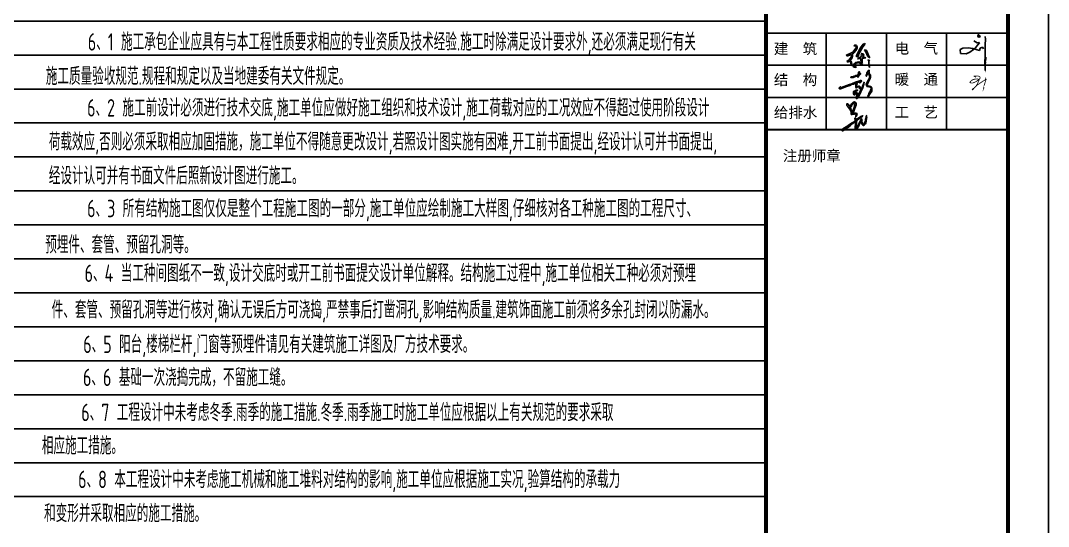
# Model space of a CAD drawing. Extents: x 19118 to 566552, y -1188739 to 92943.
# Drawn here: x 136414 to 161912, y 6865 to 19401 of the extents above; entities that cross this region are included whole.
import ezdxf

# ---------------------------------------------------------------- set-up
doc = ezdxf.new("R2010")
doc.units = 0
doc.header["$LTSCALE"] = 1000
doc.header["$MEASUREMENT"] = 0
doc.layers.get('0').update_dxf_attribs({"linetype": 'CONTINUOUS'})
for name, color, linetype in [('10', 7, 'CONTINUOUS'), ('PUB_TITLE', 4, 'CONTINUOUS'), ('S1', 2, 'CONTINUOUS'), ('图框', 4, 'CONTINUOUS'), ('底线', 250, 'CONTINUOUS')]:
    doc.layers.add(name, color=color, linetype=linetype)
doc.styles.add('HZS', font='atssdeng.shx', dxfattribs={"width": 0.7, "bigfont": 'atssdchn.shx'})
doc.styles.add('STYLE-黑体', font='simhei.ttf')
doc.styles.add('黑体', font='simhei.ttf', dxfattribs={"width": 0.6, "height": 4.3})

# ---------------------------------------------------------------- blocks, each defined once
blk = doc.blocks.new('新块FSGSF')
h = blk.add_hatch(color=256)
h.paths.add_polyline_path([(128530, 83065), (128568, 83094), (128626, 83167), (128657, 83211), (128657, 83244), (128638, 83283), (128619, 83287), (128591, 83284), (128570, 83273), (128611, 83264), (128630, 83245), (128618, 83215), (128569, 83148), (128546, 83118), (128495, 83090), (128425, 83056), (128384, 83040), (128395, 83020), (128423, 83020), (128478, 83047), (128514, 83047), (128524, 83034), (128496, 82981), (128453, 82922), (128398, 82887), (128411, 82869), (128466, 82888), (128493, 82876), (128506, 82817), (128512, 82784), (128528, 82788), (128522, 82807), (128517, 82863), (128498, 82893), (128484, 82907), (128529, 82976), (128542, 83015), (128540, 83052)])
h.paths.add_polyline_path([(128659, 83079), (128638, 83023), (128640, 82998), (128677, 83013), (128695, 83020), (128685, 83043), (128685, 83055), (128795, 83246), (128834, 83297), (128849, 83314), (128843, 83331), (128801, 83316), (128741, 83223)])
h.paths.add_polyline_path([(128917, 83009), (128966, 82974), (128954, 83007), (128929, 83055), (128904, 83121), (128881, 83161), (128853, 83172), (128835, 83163), (128871, 83124)])
h.paths.add_polyline_path([(128799, 82968), (128830, 82962), (128868, 82974), (128842, 82984), (128789, 82986), (128811, 83011), (128820, 83042), (128806, 83074), (128771, 83083), (128750, 83072), (128761, 83053), (128777, 83057), (128788, 83036), (128776, 83025), (128760, 83028), (128750, 83012), (128746, 83001), (128733, 82987), (128676, 82965), (128665, 82959), (128675, 82948), (128733, 82959), (128748, 82956), (128747, 82934), (128750, 82856), (128750, 82840), (128731, 82858), (128694, 82873), (128652, 82868), (128613, 82854), (128581, 82824), (128558, 82792), (128559, 82769), (128569, 82744), (128582, 82744), (128622, 82738), (128633, 82759), (128607, 82759), (128587, 82767), (128597, 82798), (128620, 82831), (128650, 82849), (128674, 82853), (128698, 82854), (128730, 82836), (128757, 82820), (128784, 82831), (128782, 82853), (128778, 82923), (128781, 82959)])
h.paths.add_polyline_path([(128946, 82854), (128955, 82762), (128967, 82737), (128983, 82746), (128983, 82777), (128976, 82842), (128968, 82902), (128941, 82923), (128918, 82920), (128942, 82903)])
for p, q in [((128569, 83148), (128546, 83118)), ((128568, 83094), (128626, 83167)), ((128618, 83215), (128569, 83148)), ((128591, 83284), (128570, 83273)), ((128570, 83273), (128611, 83264)), ((128619, 83287), (128591, 83284)), ((128611, 83264), (128630, 83245)), ((128630, 83245), (128618, 83215)), ((128638, 83283), (128619, 83287)), ((128626, 83167), (128657, 83211)), ((128657, 83244), (128638, 83283)), ((128657, 83211), (128657, 83244)), ((128741, 83223), (128659, 83079)), ((128685, 83055), (128795, 83246)), ((128801, 83316), (128741, 83223)), ((128795, 83246), (128834, 83297)), ((128843, 83331), (128801, 83316)), ((128834, 83297), (128849, 83314)), ((128853, 83172), (128835, 83163)), ((128835, 83163), (128871, 83124)), ((128849, 83314), (128843, 83331)), ((128881, 83161), (128853, 83172)), ((128871, 83124), (128917, 83009)), ((128904, 83121), (128881, 83161)), ((128425, 83056), (128384, 83040)), ((128384, 83040), (128395, 83020)), ((128395, 83020), (128423, 83020)), ((128453, 82922), (128398, 82887)), ((128398, 82887), (128411, 82869)), ((128411, 82869), (128466, 82888)), ((128423, 83020), (128478, 83047)), ((128495, 83090), (128425, 83056)), ((128496, 82981), (128453, 82922)), ((128466, 82888), (128493, 82876)), ((128478, 83047), (128514, 83047)), ((128484, 82907), (128529, 82976)), ((128498, 82893), (128484, 82907)), ((128493, 82876), (128506, 82817)), ((128546, 83118), (128495, 83090)), ((128524, 83034), (128496, 82981)), ((128517, 82863), (128498, 82893)), ((128514, 83047), (128524, 83034)), ((128529, 82976), (128542, 83015)), ((128530, 83065), (128568, 83094)), ((128540, 83052), (128530, 83065)), ((128542, 83015), (128540, 83052)), ((128652, 82868), (128613, 82854)), ((128659, 83079), (128638, 83023)), ((128638, 83023), (128640, 82998)), ((128640, 82998), (128677, 83013)), ((128694, 82873), (128652, 82868)), ((128676, 82965), (128665, 82959)), ((128665, 82959), (128675, 82948)), ((128675, 82948), (128733, 82959)), ((128675, 82948), (128675, 82948)), ((128733, 82987), (128676, 82965)), ((128677, 83013), (128695, 83020)), ((128685, 83043), (128685, 83055)), ((128695, 83020), (128685, 83043)), ((128731, 82858), (128694, 82873)), ((128746, 83001), (128733, 82987)), ((128733, 82959), (128748, 82956)), ((128750, 83012), (128746, 83001)), ((128748, 82956), (128747, 82934)), ((128747, 82934), (128750, 82856)), ((128771, 83083), (128750, 83072)), ((128750, 83072), (128761, 83053)), ((128760, 83028), (128750, 83012)), ((128776, 83025), (128760, 83028)), ((128761, 83053), (128777, 83057)), ((128806, 83074), (128771, 83083)), ((128788, 83036), (128776, 83025)), ((128777, 83057), (128788, 83036)), ((128777, 83057), (128777, 83057)), ((128778, 82923), (128781, 82959)), ((128782, 82853), (128778, 82923)), ((128781, 82959), (128799, 82968)), ((128789, 82986), (128811, 83011)), ((128842, 82984), (128789, 82986)), ((128799, 82968), (128830, 82962)), ((128820, 83042), (128806, 83074)), ((128811, 83011), (128820, 83042)), ((128830, 82962), (128868, 82974)), ((128868, 82974), (128842, 82984)), ((128929, 83055), (128904, 83121)), ((128917, 83009), (128966, 82974)), ((128941, 82923), (128918, 82920)), ((128918, 82920), (128942, 82903)), ((128954, 83007), (128929, 83055)), ((128968, 82902), (128941, 82923)), ((128942, 82903), (128946, 82854)), ((128966, 82974), (128954, 83007)), ((128506, 82817), (128512, 82784)), ((128512, 82784), (128528, 82788)), ((128522, 82807), (128517, 82863)), ((128528, 82788), (128522, 82807)), ((128581, 82824), (128558, 82792)), ((128558, 82792), (128559, 82769)), ((128559, 82769), (128569, 82744)), ((128569, 82744), (128582, 82744)), ((128613, 82854), (128581, 82824)), ((128582, 82744), (128622, 82738)), ((128587, 82767), (128597, 82798)), ((128607, 82759), (128587, 82767)), ((128597, 82798), (128620, 82831)), ((128633, 82759), (128607, 82759)), ((128620, 82831), (128650, 82849)), ((128622, 82738), (128633, 82759)), ((128650, 82849), (128674, 82853)), ((128674, 82853), (128698, 82854)), ((128698, 82854), (128730, 82836)), ((128730, 82836), (128757, 82820)), ((128750, 82840), (128731, 82858)), ((128750, 82856), (128750, 82840)), ((128757, 82820), (128784, 82831)), ((128784, 82831), (128782, 82853)), ((128946, 82854), (128955, 82762)), ((128955, 82762), (128967, 82737))]:
    blk.add_line(p, q)
blk = doc.blocks.new('新块FDGHDGDG')
at = {"layer": '10'}
h = blk.add_hatch(color=256, dxfattribs=at)
h.paths.add_polyline_path([(122706, 81894), (122752, 81911), (122833, 81940), (122874, 81958), (122925, 81971), (122953, 81987), (122988, 81998), (123009, 82006), (123047, 82020), (123065, 82027), (123076, 82029), (123077, 82018), (123073, 82007), (123082, 82004), (123088, 82006), (123103, 82017), (123112, 82029), (123122, 82046), (123114, 82061), (123095, 82058), (123053, 82043), (122974, 82017), (122879, 81982), (122819, 81959), (122730, 81926), (122679, 81907), (122672, 81909), (122647, 81895), (122630, 81891), (122627, 81888), (122606, 81888), (122605, 81897), (122601, 81903), (122590, 81900), (122585, 81895), (122567, 81881), (122564, 81873), (122567, 81862), (122577, 81855), (122600, 81855), (122663, 81876)])
h.paths.add_polyline_path([(123050, 82189), (123058, 82193), (123070, 82197), (123078, 82202), (123085, 82207), (123087, 82213), (123092, 82218), (123093, 82231), (123086, 82241), (123079, 82237), (123072, 82229), (123064, 82224), (123060, 82233), (123064, 82238), (123068, 82246), (123073, 82255), (123075, 82262), (123075, 82270), (123073, 82275), (123061, 82276), (123053, 82275), (123051, 82271), (123048, 82264), (123045, 82257), (123044, 82246), (123043, 82237), (123039, 82223), (123037, 82214), (123031, 82206), (123023, 82203), (123010, 82194), (122981, 82181), (122956, 82172), (122940, 82165), (122924, 82159), (122898, 82153), (122869, 82151), (122857, 82146), (122859, 82134), (122877, 82132), (122914, 82138), (122943, 82148), (122973, 82157), (122991, 82167), (123009, 82173), (123017, 82177), (123021, 82173), (123020, 82164), (123022, 82153), (123027, 82144), (123033, 82143), (123041, 82146), (123045, 82153), (123045, 82168), (123045, 82180)])
h.paths.add_polyline_path([(122999, 81913), (122998, 81926), (122998, 81943), (123005, 81954), (123019, 81967), (123017, 81977), (123000, 81979), (122989, 81970), (122982, 81951), (122978, 81934), (122979, 81909), (122977, 81896), (122975, 81885), (122983, 81880), (122992, 81880), (123004, 81890), (123013, 81899), (123028, 81903), (123050, 81904), (123058, 81901), (123067, 81896), (123071, 81884), (123068, 81872), (123071, 81860), (123077, 81859), (123085, 81864), (123089, 81885), (123084, 81908), (123069, 81917), (123044, 81917), (123013, 81915)], flags=17)
h.paths.add_polyline_path([(122989, 81804), (122998, 81807), (123021, 81810), (123022, 81822), (123012, 81825), (122994, 81825), (122986, 81822), (122973, 81815), (122961, 81812), (122958, 81802), (122962, 81789), (122968, 81783), (122977, 81784), (122980, 81791)], flags=17)
h.paths.add_polyline_path([(122943, 81740), (122949, 81757), (122949, 81781), (122947, 81797), (122934, 81800), (122927, 81793), (122925, 81774), (122920, 81752), (122920, 81731), (122927, 81710), (122932, 81703), (122950, 81704), (122962, 81710), (122972, 81724), (122982, 81730), (122990, 81736), (122999, 81744), (123009, 81734), (123008, 81710), (123001, 81695), (123000, 81667), (122994, 81642), (122990, 81626), (122995, 81612), (123008, 81611), (123023, 81624), (123047, 81653), (123072, 81709), (123105, 81781), (123151, 81888), (123179, 81971), (123184, 82016), (123162, 81952), (123126, 81875), (123101, 81826), (123067, 81745), (123049, 81715), (123027, 81670), (123014, 81648), (123015, 81668), (123020, 81698), (123026, 81719), (123024, 81735), (123016, 81752), (123006, 81759), (122994, 81757), (122976, 81746), (122968, 81734), (122956, 81719), (122945, 81722)])
for points in [[(123272, 81938), (123264, 81953), (123269, 81972), (123279, 81999), (123292, 82033), (123309, 82059), (123336, 82120), (123340, 82144), (123341, 82164), (123340, 82186), (123332, 82208), (123313, 82224), (123309, 82235), (123307, 82257), (123306, 82273), (123307, 82286), (123312, 82312), (123305, 82313), (123293, 82311), (123278, 82282), (123263, 82266), (123252, 82243), (123244, 82208), (123236, 82185), (123236, 82173), (123242, 82166), (123244, 82176), (123254, 82203), (123261, 82220), (123271, 82240), (123277, 82243), (123284, 82237), (123298, 82213), (123307, 82200), (123321, 82189), (123325, 82163), (123318, 82148), (123313, 82101), (123282, 82049), (123262, 82010), (123240, 81969), (123244, 81933), (123249, 81924), (123260, 81911), (123308, 81902), (123337, 81900), (123351, 81890), (123357, 81874), (123355, 81835), (123346, 81811), (123339, 81795), (123327, 81779), (123305, 81738), (123300, 81706), (123277, 81688), (123280, 81672), (123287, 81662), (123294, 81662), (123302, 81677), (123320, 81715), (123337, 81742), (123360, 81776), (123373, 81799), (123380, 81837), (123380, 81871), (123363, 81902), (123349, 81911), (123319, 81919), (123303, 81921), (123282, 81932)], [(122881, 81289), (122877, 81317), (122863, 81338), (122857, 81370), (122844, 81396), (122831, 81421), (122818, 81444), (122792, 81473), (122776, 81483), (122760, 81483), (122760, 81469), (122760, 81445), (122777, 81429), (122799, 81396), (122829, 81349), (122844, 81316), (122861, 81286), (122868, 81246), (122868, 81232), (122867, 81222), (122875, 81215), (122884, 81215), (122899, 81224), (122915, 81226), (122940, 81230), (122956, 81233), (122977, 81228), (122985, 81219), (122977, 81177), (122973, 81165), (122994, 81180), (122998, 81195), (123008, 81199), (123013, 81222), (123003, 81242), (122982, 81249), (122944, 81255), (122913, 81245), (122906, 81251), (122923, 81274), (122942, 81327), (122958, 81377), (122971, 81416), (122985, 81462), (122985, 81492), (122974, 81512), (122960, 81523), (122946, 81530), (122926, 81526), (122912, 81520), (122894, 81507), (122884, 81495), (122876, 81485), (122864, 81466), (122858, 81451), (122859, 81435), (122859, 81425), (122873, 81420), (122879, 81453), (122892, 81470), (122913, 81488), (122927, 81495), (122937, 81495), (122943, 81495), (122950, 81490), (122953, 81478), (122949, 81464), (122949, 81441), (122938, 81392), (122916, 81327), (122904, 81291), (122890, 81262), (122885, 81265)], [(123254, 81161), (123260, 81192), (123246, 81186), (123234, 81158), (123225, 81123), (123224, 81096), (123218, 81062), (123207, 81026), (123197, 81011), (123182, 80984), (123169, 80973), (123159, 80978), (123151, 80983), (123140, 81001), (123136, 81021), (123131, 81033), (123131, 81066), (123134, 81089), (123130, 81100), (123115, 81101), (123105, 81091), (123100, 81065), (123082, 81039), (123074, 81019), (123050, 80972), (123040, 80960), (123026, 80937), (123009, 80901), (123004, 80893), (122997, 80887), (122990, 80885), (122985, 80887), (122987, 80914), (122987, 80934), (122989, 80960), (122996, 81002), (122999, 81024), (122998, 81044), (122990, 81054), (123000, 81064), (123015, 81073), (123048, 81100), (123072, 81116), (123094, 81133), (123110, 81145), (123124, 81157), (123143, 81170), (123152, 81174), (123154, 81181), (123146, 81182), (123137, 81182), (123125, 81178), (123104, 81165), (123081, 81150), (123058, 81136), (123042, 81125), (123031, 81116), (123010, 81097), (122991, 81078), (122992, 81086), (122992, 81097), (122988, 81116), (122981, 81125), (122976, 81133), (122964, 81128), (122952, 81126), (122954, 81109), (122961, 81099), (122966, 81084), (122965, 81061), (122957, 81058), (122936, 81041), (122922, 81031), (122893, 81015), (122823, 80969), (122759, 80925), (122683, 80878), (122656, 80864), (122634, 80838), (122641, 80817), (122650, 80812), (122673, 80823), (122695, 80838), (122728, 80863), (122769, 80888), (122795, 80903), (122840, 80941), (122893, 80983), (122931, 81016), (122945, 81027), (122965, 81027), (122976, 81027), (122974, 81006), (122971, 80979), (122969, 80963), (122964, 80932), (122962, 80907), (122961, 80868), (122973, 80853), (122990, 80852), (123015, 80865), (123024, 80886), (123038, 80910), (123058, 80940), (123074, 80989), (123092, 81025), (123115, 81044), (123122, 81014), (123129, 80981), (123142, 80966), (123155, 80952), (123169, 80943), (123187, 80954), (123206, 80969), (123218, 80990), (123232, 81014), (123237, 81050), (123244, 81120), (123244, 81135)]]:
    blk.add_hatch(color=256, dxfattribs=at).paths.add_polyline_path(points)
for p, q in [((126006, 83172), (126018, 83195)), ((126011, 83141), (126006, 83172)), ((126037, 83136), (126011, 83141)), ((126012, 83207), (126046, 83175)), ((126062, 83145), (126037, 83136)), ((126046, 83175), (126062, 83145)), ((126191, 83153), (126197, 83086)), ((125632, 82865), (125764, 82871)), ((125764, 82871), (125886, 82853)), ((125950, 82869), (125901, 82827)), ((125910, 83042), (125987, 82995)), ((126001, 82933), (125950, 82869)), ((125987, 82995), (126035, 83003)), ((126045, 82995), (126001, 82933)), ((126035, 83003), (126045, 82995)), ((126068, 82860), (126078, 82874)), ((126078, 82874), (126120, 82888)), ((126120, 82888), (126147, 82849)), ((126192, 82949), (126190, 82852)), ((126197, 83086), (126192, 82949)), ((125572, 82826), (125632, 82865)), ((125578, 82734), (125572, 82826)), ((125713, 82722), (125578, 82734)), ((125809, 82764), (125713, 82722)), ((125901, 82827), (125809, 82764)), ((125886, 82853), (125991, 82818)), ((125991, 82818), (126047, 82804)), ((126047, 82804), (126068, 82860)), ((126187, 82619), (126184, 82560)), ((126190, 82852), (126187, 82619)), ((126184, 82560), (126184, 82475)), ((126184, 82475), (126192, 82371)), ((126187, 82447), (126193, 82516)), ((126187, 82328), (126187, 82447)), ((126192, 82371), (126192, 82311)), ((126192, 82311), (126187, 82328))]:
    blk.add_line(p, q, dxfattribs=at)
at = {"layer": '10', "const_width": 20}
for points in [[(126062, 83145), (126037, 83136), (126011, 83141), (126006, 83172), (126026, 83194), (126051, 83166), (126062, 83145)], [(126191, 83153), (126197, 83086), (126193, 82984), (126188, 82706), (126187, 82328), (126192, 82311), (126201, 82529), (126222, 82633)], [(125910, 83042), (125987, 82995), (126035, 83003), (126042, 82990), (125919, 82842), (125809, 82764), (125713, 82722), (125578, 82734), (125572, 82826), (125632, 82865), (125764, 82871), (126047, 82804), (126073, 82867), (126120, 82888), (126147, 82849)], [(125962, 82144), (125916, 82164), (125916, 82174), (125941, 82173), (126019, 82170), (126056, 82152), (126066, 82123), (126044, 82092), (125993, 82053), (125926, 82016), (125879, 81999), (125834, 82000), (125811, 82013), (125821, 82037), (125865, 82072), (125923, 82093), (125988, 82101), (126025, 82090), (126035, 82068), (126027, 82043), (126003, 81994), (125973, 81939), (125924, 81887), (125889, 81841), (125873, 81827), (125867, 81844), (125924, 81882), (125985, 81945), (126113, 82031), (126212, 82092), (126215, 82086), (126203, 82070), (126194, 82084), (126200, 82101), (126202, 82059), (126168, 81957), (126150, 81864), (126163, 81895)]]:
    blk.add_lwpolyline(points, dxfattribs=at)
at = {"layer": '10'}
for points in [[(122924, 82159), (122898, 82153), (122869, 82151), (122857, 82146), (122859, 82134), (122877, 82132), (122914, 82138), (122943, 82148), (122973, 82157), (122991, 82167), (123009, 82173), (123017, 82177), (123017, 82177), (123021, 82173), (123020, 82164), (123022, 82153), (123027, 82144), (123033, 82143), (123041, 82146), (123045, 82153), (123045, 82168), (123045, 82180), (123050, 82189), (123058, 82193), (123070, 82197), (123078, 82202), (123085, 82207), (123087, 82213), (123092, 82218), (123093, 82231), (123086, 82241), (123079, 82237), (123072, 82229), (123064, 82224), (123064, 82224), (123064, 82224), (123060, 82233), (123064, 82238), (123068, 82246), (123073, 82255), (123075, 82262), (123075, 82270), (123073, 82275), (123061, 82276), (123053, 82275), (123051, 82271), (123048, 82264), (123045, 82257), (123044, 82246), (123043, 82237), (123039, 82223), (123037, 82214), (123031, 82206), (123023, 82203), (123010, 82194), (122981, 82181), (122956, 82172), (122940, 82165), (122924, 82159)], [(123271, 82240), (123261, 82220), (123254, 82203), (123244, 82176), (123242, 82166), (123236, 82173), (123236, 82185), (123244, 82208), (123252, 82243), (123263, 82266), (123278, 82282), (123293, 82311), (123305, 82313), (123312, 82312), (123307, 82286), (123306, 82273), (123307, 82257), (123309, 82235), (123313, 82224), (123332, 82208), (123340, 82186), (123341, 82164), (123340, 82144), (123336, 82120), (123309, 82059), (123292, 82033), (123279, 81999), (123269, 81972), (123264, 81953), (123272, 81938), (123282, 81932), (123303, 81921), (123319, 81919), (123349, 81911), (123363, 81902), (123380, 81871), (123380, 81837), (123373, 81799), (123360, 81776), (123337, 81742), (123320, 81715), (123302, 81677), (123294, 81662), (123287, 81662), (123280, 81672), (123277, 81688), (123300, 81706), (123305, 81738), (123327, 81779), (123339, 81795), (123346, 81811), (123355, 81835), (123357, 81874), (123351, 81890), (123337, 81900), (123308, 81902), (123260, 81911), (123249, 81924), (123244, 81933), (123240, 81969), (123262, 82010), (123282, 82049), (123313, 82101), (123318, 82148), (123325, 82163), (123321, 82189), (123307, 82200), (123298, 82213), (123284, 82237), (123277, 82243), (123271, 82240)], [(122672, 81909), (122647, 81895), (122630, 81891), (122627, 81888), (122606, 81888), (122605, 81897), (122601, 81903), (122590, 81900), (122585, 81895), (122567, 81881), (122564, 81873), (122567, 81862), (122577, 81855), (122600, 81855), (122663, 81876), (122706, 81894), (122752, 81911), (122833, 81940), (122874, 81958), (122925, 81971), (122953, 81987), (122988, 81998), (123009, 82006), (123047, 82020), (123065, 82027), (123076, 82029), (123077, 82018), (123073, 82007), (123082, 82004), (123088, 82006), (123103, 82017), (123112, 82029), (123122, 82046), (123114, 82061), (123095, 82058), (123053, 82043), (122974, 82017), (122879, 81982), (122819, 81959), (122730, 81926), (122679, 81907), (122672, 81909)], [(122920, 81731), (122920, 81752), (122925, 81774), (122927, 81793), (122934, 81800), (122947, 81797), (122949, 81781), (122949, 81757), (122943, 81740), (122945, 81722), (122956, 81719), (122968, 81734), (122976, 81746), (122994, 81757), (123006, 81759), (123016, 81752), (123024, 81735), (123026, 81719), (123020, 81698), (123015, 81668), (123014, 81648), (123027, 81670), (123049, 81715), (123067, 81745), (123101, 81826), (123126, 81875), (123162, 81952), (123184, 82016), (123179, 81971), (123151, 81888), (123105, 81781), (123072, 81709), (123047, 81653), (123023, 81624), (123008, 81611), (122995, 81612), (122990, 81626), (122994, 81642), (123000, 81667), (123001, 81695), (123008, 81710), (123008, 81710), (123009, 81734), (122999, 81744), (122990, 81736), (122982, 81730), (122972, 81724), (122962, 81710), (122950, 81704), (122932, 81703), (122927, 81710), (122920, 81731)], [(122998, 81926), (122998, 81943), (123005, 81954), (123019, 81967), (123017, 81977), (123000, 81979), (122989, 81970), (122982, 81951), (122978, 81934), (122979, 81909), (122977, 81896), (122975, 81885), (122983, 81880), (122992, 81880), (123004, 81890), (123013, 81899), (123028, 81903), (123050, 81904), (123058, 81901), (123067, 81896), (123071, 81884), (123068, 81872), (123071, 81860), (123077, 81859), (123085, 81864), (123089, 81885), (123084, 81908), (123069, 81917), (123044, 81917), (123013, 81915), (122999, 81913), (122998, 81926)], [(122873, 81420), (122879, 81453), (122892, 81470), (122913, 81488), (122927, 81495), (122937, 81495), (122943, 81495), (122950, 81490), (122953, 81478), (122949, 81464), (122949, 81441), (122938, 81392), (122916, 81327), (122904, 81291), (122890, 81262), (122885, 81265), (122881, 81289), (122877, 81317), (122863, 81338), (122857, 81370), (122844, 81396), (122831, 81421), (122818, 81444), (122792, 81473), (122776, 81483), (122760, 81483), (122760, 81469), (122760, 81445), (122777, 81429), (122799, 81396), (122829, 81349), (122844, 81316), (122861, 81286), (122868, 81246), (122868, 81232), (122867, 81222), (122875, 81215), (122884, 81215), (122899, 81224), (122915, 81226), (122940, 81230), (122956, 81233), (122977, 81228), (122985, 81219), (122977, 81177), (122973, 81165), (122994, 81180), (122998, 81195), (123008, 81199), (123013, 81222), (123003, 81242), (122982, 81249), (122944, 81255), (122913, 81245), (122906, 81251), (122923, 81274), (122942, 81327), (122958, 81377), (122971, 81416), (122985, 81462), (122985, 81492), (122974, 81512), (122960, 81523), (122946, 81530), (122926, 81526), (122912, 81520), (122894, 81507), (122884, 81495), (122876, 81485), (122864, 81466), (122858, 81451), (122859, 81435), (122859, 81425), (122873, 81420), (122873, 81420)]]:
    blk.add_lwpolyline(points, close=True, dxfattribs=at)
for points in [[(122989, 81804), (122980, 81791), (122977, 81784), (122968, 81783), (122962, 81789), (122958, 81802), (122961, 81812), (122973, 81815), (122986, 81822), (122994, 81825), (123012, 81825), (123022, 81822), (123021, 81810), (122998, 81807), (122989, 81804), (122989, 81804)], [(123254, 81161), (123244, 81135), (123244, 81120), (123237, 81050), (123232, 81014), (123218, 80990), (123206, 80969), (123187, 80954), (123169, 80943), (123155, 80952), (123142, 80966), (123129, 80981), (123122, 81014), (123115, 81044), (123092, 81025), (123074, 80989), (123058, 80940), (123038, 80910), (123024, 80886), (123015, 80865), (122990, 80852), (122973, 80853), (122961, 80868), (122962, 80907), (122964, 80932), (122969, 80963), (122971, 80979), (122974, 81006), (122976, 81027), (122965, 81027), (122945, 81027), (122931, 81016), (122893, 80983), (122840, 80941), (122795, 80903), (122769, 80888), (122728, 80863), (122695, 80838), (122673, 80823), (122650, 80812), (122641, 80817), (122634, 80838), (122656, 80864), (122683, 80878), (122759, 80925), (122823, 80969), (122893, 81015), (122922, 81031), (122936, 81041), (122957, 81058), (122965, 81061), (122966, 81084), (122961, 81099), (122954, 81109), (122952, 81126), (122964, 81128), (122976, 81133), (122981, 81125), (122988, 81116), (122992, 81097), (122992, 81086), (122991, 81078), (123010, 81097), (123031, 81116), (123042, 81125), (123058, 81136), (123081, 81150), (123104, 81165), (123125, 81178), (123137, 81182), (123146, 81182), (123154, 81181), (123152, 81174), (123143, 81170), (123124, 81157), (123110, 81145), (123094, 81133), (123072, 81116), (123048, 81100), (123015, 81073), (123000, 81064), (122990, 81054), (122998, 81044), (122999, 81024), (122996, 81002), (122989, 80960), (122987, 80934), (122987, 80914), (122985, 80887), (122990, 80885), (122997, 80887), (123004, 80893), (123009, 80901), (123026, 80937), (123040, 80960), (123050, 80972), (123074, 81019), (123082, 81039), (123100, 81065), (123105, 81091), (123115, 81101), (123130, 81100), (123134, 81089), (123131, 81066), (123131, 81033), (123136, 81021), (123140, 81001), (123151, 80983), (123159, 80978), (123169, 80973), (123182, 80984), (123197, 81011), (123207, 81026), (123218, 81062), (123224, 81096), (123225, 81123), (123234, 81158), (123246, 81186), (123260, 81192)]]:
    blk.add_lwpolyline(points, dxfattribs=at)
blk.add_blockref('新块FSGSF', (-5641, -351), dxfattribs=at)

msp = doc.modelspace()

# ---------------------------------------------------------------- linework, layer by layer
at = {"layer": 'PUB_TITLE'}
msp.add_lwpolyline([(77811.65, -22788.34), (161911.65, -22788.34), (161911.65, 36611.66), (77811.65, 36611.66)], close=True, dxfattribs=at)
at = {"layer": 'PUB_TITLE', "const_width": 100}
msp.add_lwpolyline([(80311.65, -21788.34), (160911.65, -21788.34), (160911.65, 35611.66), (80311.65, 35611.66)], close=True, dxfattribs=at)
at = {"layer": '图框', "color": 0}
for p, q in [((154902.42, 19091.41), (160911.65, 19091.41)), ((154902.42, 18294.61), (160911.65, 18294.61)), ((154902.42, 17497.81), (160911.65, 17497.81)), ((154902.42, 16701.01), (160911.65, 16701.01))]:
    msp.add_line(p, q, dxfattribs=at)
at = {"layer": '图框', "color": 4, "const_width": 98.59}
msp.add_lwpolyline([(154902.42, 35611.66), (160911.65, 35611.66), (160911.65, -21788.34), (154902.42, -21788.34)], close=True, dxfattribs=at)
at = {"layer": '图框', "color": 0, "const_width": 50}
msp.add_lwpolyline([(154902.42, 26860.21), (160911.65, 26860.21), (160911.65, 16701.01), (154902.42, 16701.01)], close=True, dxfattribs=at)
at = {"layer": '图框', "color": 0}
for points in [[(156396.42, 16701.01), (156396.42, 19091.41)], [(157890.42, 16701.01), (157890.42, 19091.41)], [(159384.42, 16701.01), (159384.42, 19091.41)]]:
    msp.add_lwpolyline(points, dxfattribs=at)
at = {"layer": '图框', "color": 0, "const_width": 40.34}
msp.add_lwpolyline([(154902.42, 16701.01), (160911.65, 16701.01)], dxfattribs=at)
at = {"layer": '底线'}
for p, q in [((154902.42, 19388.73), (80311.65, 19388.73)), ((154902.42, 18546.92), (80311.65, 18546.92)), ((154902.42, 17705.12), (80311.65, 17705.12)), ((154902.42, 16863.32), (80311.65, 16863.32)), ((154902.42, 16021.52), (80311.65, 16021.52)), ((154902.42, 15179.71), (80311.65, 15179.71)), ((154902.42, 14337.91), (80311.65, 14337.91)), ((154902.42, 13496.11), (80311.65, 13496.11)), ((154902.42, 12654.31), (80311.65, 12654.31)), ((154902.42, 11812.5), (80311.65, 11812.5)), ((154902.42, 10970.7), (80311.65, 10970.7)), ((154902.42, 10128.9), (80311.65, 10128.9)), ((154902.42, 9287.1), (80311.65, 9287.1)), ((154902.42, 8445.29), (80311.65, 8445.29)), ((154902.42, 7603.49), (80311.65, 7603.49))]:
    msp.add_line(p, q, dxfattribs=at)

# ---------------------------------------------------------------- block references
msp.add_blockref('新块FDGHDGDG', (34153.62, -64144.64))

# ---------------------------------------------------------------- texts
at = {"layer": 'S1', "style": 'HZS', "width": 0.7}
for s, p in [('6、1 施工承包企业应具有与本工程性质要求相应的专业资质及技术经验.施工时除满足设计要求外,还必须满足现行有关', (138081.63, 18657.29)), ('施工质量验收规范.规程和规定以及当地建委有关文件规定。', (137042.33, 17806.28)), ('6、2 施工前设计必须进行技术交底,施工单位应做好施工组织和技术设计,施工荷载对应的工况效应不得超过使用阶段设计', (138064.63, 17023.3)), ('荷载效应,否则必须采取相应加固措施，施工单位不得随意更改设计,若照设计图实施有困难,开工前书面提出,经设计认可并书面提出,', (137115.15, 16181.5)), ('经设计认可并有书面文件后照新设计图进行施工。', (137115.15, 15339.7)), ('6、3 所有结构施工图仅仅是整个工程施工图的一部分,施工单位应绘制施工大样图,仔细核对各工种施工图的工程尺寸、', (138064.79, 14527.44)), ('预埋件、套管、预留孔洞等。', (137025.83, 13629.84)), ('6、4 当工种间图纸不一致,设计交底时或开工前书面提交设计单位解释。结构施工过程中,施工单位相关工种必须对预埋', (138001.98, 12923.41)), ('件、套管、预留孔洞等进行核对,确认无误后方可浇捣,严禁事后打凿洞孔,影响结构质量.建筑饰面施工前须将多余孔封闭以防漏水。', (137186.51, 12018.36)), ('6、5 阳台,楼梯栏杆,门窗等预埋件请见有关建筑施工详图及厂方技术要求。', (137968.07, 11162.09)), ('6、6 基础一次浇捣完成，不留施工缝。', (137962.23, 10343.7)), ('6、7 工程设计中未考虑冬季.雨季的施工措施.冬季.雨季施工时施工单位应根据以上有关规范的要求采取', (137919.65, 9473.65)), ('相应施工措施。', (136943.1, 8650.98)), ('6、8 本工程设计中未考虑施工机械和施工堆料对结构的影响,施工单位应根据施工实况,验算结构的承载力', (137841.83, 7814.7)), ('和变形并采取相应的施工措施。', (136998.44, 6972.9))]:
    msp.add_text(s, height=432, dxfattribs=at).set_placement(p)
at = {"layer": '图框', "color": 0, "style": 'STYLE-黑体'}
for s, p in [('建  筑', (155100.44, 18573.42)), ('电  气', (158097.56, 18582.07)), ('结  构', (155100.44, 17803.98)), ('暖  通', (158097.56, 17812.63)), ('给排水', (155100.44, 16991.18)), ('工  艺', (158097.56, 16999.83))]:
    msp.add_text(s, height=262.944, dxfattribs=at).set_placement(p)
at = {"layer": '图框', "color": 4, "style": '黑体'}
msp.add_text('注册师章', height=262.944, dxfattribs=at).set_placement((155324.26, 15920.48))

doc.saveas('drawing.dxf')
